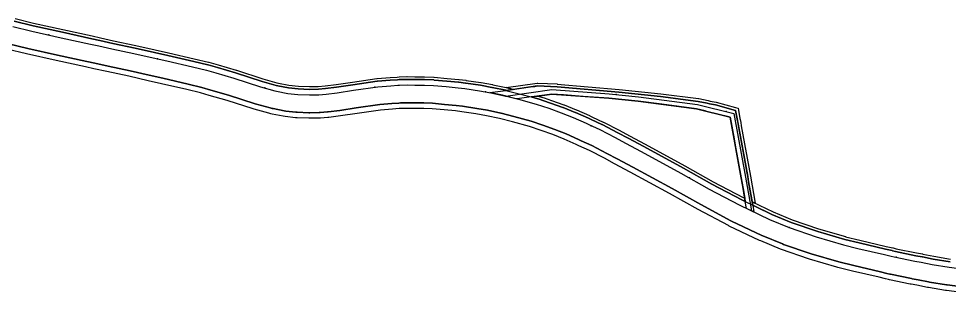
# Model space of a CAD drawing. Header units: inches. Extents: x 87989 to 118156, y 435697 to 451526.
# Drawn here: x 110838 to 111675, y 445996 to 446243 of the extents above; entities that cross this region are included whole.
import ezdxf

# ---------------------------------------------------------------- set-up
doc = ezdxf.new("R2010")
doc.units = ezdxf.units.IN
doc.header["$MEASUREMENT"] = 0
for name, color, linetype, true_color in [('As_waterkering_BWK', 7, 'Continuous', 0x7b8981), ('Beschermingszone_BWK', 7, 'Continuous', 0xcf890d), ('Grens_bebouwingsvrije_zone_BWK', 7, 'Continuous', 0x6789ae), ('Kernzone_BWK', 7, 'Continuous', 0xcb89af), ('Referentiepunten_BWK', 7, 'Continuous', 0x178980)]:
    doc.layers.add(name, color=color, linetype=linetype, true_color=true_color)

msp = doc.modelspace()

# ---------------------------------------------------------------- linework, layer by layer
at = {"layer": 'As_waterkering_BWK'}
for points in [[(110832.9665, 446236.2035), (110849.9722, 446232.1019), (110876.3942, 446226.2939), (110902.7577, 446220.4857), (110910.1482, 446218.853), (110921.8595, 446216.2607), (110941.7247, 446212.0784), (110959.0844, 446208.1103), (110971.2386, 446205.3703), (110994.3013, 446200.1196), (111007.0589, 446196.9367), (111015.3535, 446194.5475), (111031.5368, 446189.8421), (111055.4394, 446182.199), (111068.2807, 446178.5893), (111069.9416, 446178.1675), (111079.96, 446176.1845), (111089.1153, 446175.1988), (111099.5912, 446174.8341), (111107.8098, 446174.9846), (111114.4051, 446175.5013), (111124.5299, 446176.7432), (111139.1926, 446179.0105), (111161.0534, 446182.1041), (111172.5285, 446183.0399), (111178.8664, 446183.4439), (111180.5004, 446183.5481), (111187.2772, 446183.7505), (111194.0897, 446183.6802), (111202.7648, 446183.5738), (111211.0934, 446183.2506), (111222.4525, 446182.2453), (111233.067, 446181.2695), (111239.2194, 446180.511), (111252.4521, 446178.5352), (111262.6322, 446176.6715), (111274.8463, 446174.0717), (111275.3545, 446173.9427)], [(111275.8591, 446173.8146), (111317.2869, 446179.5917), (111368.8807, 446175.7552), (111395.3391, 446173.1093), (111448.1236, 446166.2302), (111480.977, 446158.1445), (111491.3775, 446100.9989), (111496.6633, 446070.6858)], [(111275.3545, 446173.9427), (111287.4145, 446170.8817), (111303.3888, 446166.4354), (111314.5665, 446162.7844), (111325.5744, 446158.7976), (111336.5168, 446154.4484), (111348.1315, 446149.3226), (111350.5899, 446148.093), (111360.332, 446143.6345), (111374.2801, 446136.3906), (111383.5093, 446131.5175), (111397.748, 446123.913), (111433.1219, 446104.5446), (111458.7918, 446090.1806), (111485.8319, 446075.8598), (111513.0596, 446062.8536), (111530.7341, 446055.5344), (111554.7468, 446047.1897), (111579.3236, 446040.0842), (111592.4366, 446036.8082), (111616.1724, 446031.2285), (111622.1466, 446029.8732), (111624.9858, 446029.1547), (111643.7012, 446025.3004), (111649.311, 446024.3974), (111659.2511, 446022.3218), (111674.5157, 446019.7687), (111695.1657, 446017.1723)]]:
    msp.add_lwpolyline(points, dxfattribs=at)
at = {"layer": 'Beschermingszone_BWK'}
for points in [[(110828.9457, 446220.7195), (110846.3789, 446216.5114), (110872.9555, 446210.6678), (110899.3107, 446204.8614), (110906.6934, 446203.2304), (110918.4824, 446200.6214), (110938.2936, 446196.45), (110955.5424, 446192.5072), (110967.7034, 446189.7658), (110990.5885, 446184.5555), (111002.9067, 446181.4822), (111010.9056, 446179.1782), (111026.8659, 446174.5376), (111050.8379, 446166.8776), (111064.1466, 446163.1339), (111066.0031, 446162.6598), (111066.8348, 446162.472), (111076.8532, 446160.489), (111078.2474, 446160.2764), (111087.4028, 446159.2908), (111088.5585, 446159.2085), (111099.0344, 446158.8437), (111099.8843, 446158.8367), (111108.1029, 446158.9873), (111109.0593, 446159.0335), (111115.6546, 446159.5501), (111116.353, 446159.6203), (111126.7264, 446160.8966), (111141.5362, 446163.1827), (111162.8261, 446166.1956), (111173.6876, 446167.0813), (111179.8848, 446167.4763), (111181.2489, 446167.5634), (111187.4335, 446167.748), (111193.9091, 446167.6812), (111202.3564, 446167.5776), (111210.0774, 446167.278), (111221.0149, 446166.3101), (111231.3552, 446165.3594), (111237.0587, 446164.6562), (111249.8293, 446162.7494), (111259.5254, 446160.9743), (111271.3493, 446158.4519), (111271.9229, 446158.3063), (111283.3007, 446155.4185), (111298.7574, 446151.1163), (111309.357, 446147.6541), (111319.8939, 446143.8378), (111330.3298, 446139.69), (111341.3191, 446134.8402), (111343.6822, 446133.6636), (111353.3113, 446129.2516), (111366.8575, 446122.2166), (111376.0052, 446117.3864), (111390.1373, 446109.8393), (111425.3733, 446090.5462), (111451.1411, 446076.1295), (111478.3435, 446061.7203), (111478.9354, 446061.4224), (111506.1631, 446048.4162), (111506.9379, 446048.071), (111524.6125, 446040.7517), (111525.482, 446040.4209), (111549.4947, 446032.0763), (111550.3029, 446031.8192), (111575.1627, 446024.6375), (111588.6669, 446021.259), (111612.5718, 446015.6391), (111618.4135, 446014.3135), (111621.0606, 446013.6436), (111621.7584, 446013.4836), (111640.4738, 446009.6293), (111641.1586, 446009.5037), (111646.4029, 446008.6596), (111655.9806, 446006.6596), (111656.6118, 446006.541), (111671.8763, 446003.9879), (111672.5197, 446003.8937), (111693.2914, 446001.283)], [(111692.7057, 445996.3175), (111671.8959, 445998.9328), (111671.0515, 445999.0564), (111655.787, 446001.6095), (111654.9585, 446001.7652), (111645.4942, 446003.7415), (111640.3641, 446004.5672), (111639.4652, 446004.732), (111620.7498, 446008.5864), (111619.834, 446008.7964), (111617.2469, 446009.4511), (111611.4466, 446010.7674), (111587.4888, 446016.3999), (111574.2337, 446019.7103), (111573.4911, 446019.9104), (111548.9142, 446027.016), (111547.8535, 446027.3534), (111523.8408, 446035.698), (111522.6995, 446036.1322), (111505.0249, 446043.4514), (111504.0079, 446043.9045), (111476.7803, 446056.9107), (111476.0033, 446057.3018), (111448.7502, 446071.7386), (111422.9519, 446086.1718), (111387.7586, 446105.4408), (111373.6601, 446112.9704), (111364.538, 446117.7872), (111351.1173, 446124.7569), (111341.5236, 446129.1544), (111339.1902, 446130.3144), (111328.3964, 446135.078), (111318.1188, 446139.1629), (111307.7291, 446142.9259), (111297.3101, 446146.3291), (111282.0152, 446150.5863), (111270.1506, 446153.5976), (111258.5545, 446156.069), (111249.0097, 446157.8164), (111236.3834, 446159.7016), (111230.8203, 446160.3875), (111220.5656, 446161.3303), (111209.7599, 446162.2866), (111202.2288, 446162.5788), (111193.8526, 446162.6816), (111187.4824, 446162.7473), (111181.4828, 446162.5681), (111180.203, 446162.4864), (111174.0499, 446162.0943), (111163.3801, 446161.2242), (111142.2686, 446158.2365), (111127.4128, 446155.9446), (111116.9618, 446154.6575), (111116.0451, 446154.5654), (111109.4497, 446154.0488), (111108.1945, 446153.9882), (111099.9759, 446153.8376), (111098.8604, 446153.8468), (111088.3845, 446154.2116), (111086.8676, 446154.3195), (111077.7122, 446155.3051), (111075.8824, 446155.5841), (111065.864, 446157.5671), (111064.7724, 446157.8136), (111062.8546, 446158.3041), (111049.7564, 446161.9826), (111049.0434, 446162.1967), (111025.4062, 446169.755), (111009.5157, 446174.3753), (111001.6091, 446176.6527), (110989.4282, 446179.6917), (110966.5986, 446184.8894), (110954.4356, 446187.6313), (110937.2214, 446191.5661), (110917.4271, 446195.7341), (110905.6138, 446198.3484), (110898.2335, 446199.9789), (110871.8809, 446205.7846), (110845.256, 446211.6394), (110827.6892, 446215.8807)]]:
    msp.add_lwpolyline(points, dxfattribs=at)
msp.add_lwpolyline([(111322.207, 446184.6309), (111377.7109, 446179.7773), (111415.3281, 446175.7734), (111449.123, 446171.5), (111449.3184, 446171.4688), (111457.787, 446169.713), (111459.6615, 446169.3242), (111464.9974, 446168.218), (111465.1388, 446168.1844), (111482.3435, 446163.5612), (111484.6575, 446162.8442), (111485.0037, 446161.2308), (111486.3501, 446153.7535), (111486.5503, 446152.6535), (111487.0408, 446149.9582), (111487.5959, 446146.9083), (111495.8078, 446101.7883), (111500.0652, 446077.3725), (111497.2969, 446078.6948), (111494.1473, 446096.7575), (111493.3465, 446101.3497), (111492.8067, 446104.3158), (111484.6829, 446148.952), (111484.6669, 446149.0399), (111483.8901, 446153.3082), (111482.5184, 446160.9255), (111464.49, 446165.77), (111458.8901, 446166.9305), (111457.0628, 446167.3092), (111448.8105, 446169.0195), (111415.0391, 446173.2891), (111377.4707, 446177.2891), (111321.9902, 446182.1406), (111304.5156, 446182.8633), (111282.4335, 446179.7906), (111276.2129, 446181.4492), (111304.1699, 446185.3398), (111304.5156, 446185.3633), (111304.6191, 446185.3613), (111322.0938, 446184.6387)], close=True, dxfattribs=at)
for points in [[(110834.8945, 446243.4531, 0), (110851.6563, 446239.4102, 0), (110878.0059, 446233.6191, 0), (110904.373, 446227.8105, 0), (110911.7676, 446226.1758, 0), (110923.4434, 446223.5918, 0), (110943.332, 446219.4043, 0), (110960.7441, 446215.4238, 0), (110972.8965, 446212.6855, 0), (110996.041, 446207.4141, 0), (111008.8965, 446204.209, 0), (111009.1133, 446204.1504, 0), (111017.4375, 446201.752, 0), (111033.6465, 446197.0391, 0), (111033.8047, 446196.9902, 0), (111057.5547, 446189.3965, 0), (111057.6387, 446189.3711, 0), (111070.2188, 446185.8359, 0), (111071.5938, 446185.4863, 0), (111081.0918, 446183.6055, 0), (111089.6484, 446182.6855, 0), (111099.6523, 446182.3359, 0), (111107.4473, 446182.4785, 0), (111113.6563, 446182.9648, 0), (111123.4609, 446184.168, 0), (111123.5391, 446184.1777, 0), (111138.0938, 446186.4297, 0), (111160.002, 446189.5293, 0), (111160.0762, 446189.5391, 0), (111160.3691, 446189.5723, 0), (111160.4434, 446189.5801, 0), (111171.9844, 446190.5195, 0), (111178.3887, 446190.9277, 0), (111180.043, 446191.0332, 0), (111180.2559, 446191.0449, 0), (111187.0781, 446191.248, 0), (111187.3301, 446191.25, 0), (111194.1738, 446191.1797, 0), (111202.873, 446191.0723, 0), (111203.0391, 446191.0684, 0), (111211.416, 446190.7441, 0), (111211.7246, 446190.7246, 0), (111223.127, 446189.7148, 0), (111233.7734, 446188.7363, 0), (111233.9648, 446188.7148, 0), (111240.1523, 446187.9531, 0), (111240.3105, 446187.9316, 0), (111253.5801, 446185.9492, 0), (111253.7832, 446185.916, 0), (111264, 446184.0449, 0), (111264.1758, 446184.0098, 0), (111276.2129, 446181.4492, 0), (111282.4335, 446179.7906, 0), (111276.0781, 446178.9063, 0), (111275.8867, 446178.9629, 0), (111263.6738, 446181.5625, 0), (111263.5332, 446181.5898, 0), (111253.3516, 446183.4531, 0), (111253.1895, 446183.4805, 0), (111239.957, 446185.457, 0), (111239.832, 446185.4727, 0), (111233.6797, 446186.2324, 0), (111233.5254, 446186.248, 0), (111222.9023, 446187.2246, 0), (111211.5352, 446188.2305, 0), (111211.2871, 446188.2461, 0), (111202.959, 446188.5703, 0), (111202.8262, 446188.5742, 0), (111194.1465, 446188.6797, 0), (111187.3281, 446188.75, 0), (111187.1289, 446188.748, 0), (111180.3516, 446188.5469, 0), (111180.1816, 446188.5371, 0), (111178.5488, 446188.4336, 0), (111172.166, 446188.0273, 0), (111160.6465, 446187.0879, 0), (111160.3535, 446187.0547, 0), (111138.4609, 446183.957, 0), (111123.8438, 446181.6973, 0), (111113.9063, 446180.4766, 0), (111107.5684, 446179.9805, 0), (111099.6328, 446179.8359, 0), (111089.4707, 446180.1895, 0), (111080.7148, 446181.1328, 0), (111071.043, 446183.0469, 0), (111069.5723, 446183.4199, 0), (111056.877, 446186.9883, 0), (111033.0605, 446194.6055, 0), (111032.9336, 446194.6426, 0), (111016.7441, 446199.3496, 0), (111008.4434, 446201.7422, 0), (111008.2695, 446201.7871, 0), (110995.4609, 446204.9824, 0), (110972.3438, 446210.2461, 0), (110960.1914, 446212.9863, 0), (110942.7969, 446216.9609, 0), (110922.9141, 446221.1484, 0), (110911.2285, 446223.7344, 0), (110903.834, 446225.3691, 0), (110877.4688, 446231.1777, 0), (110851.0957, 446236.9746, 0), (110834.2227, 446241.043, 0)], [(111675.2403, 446024.717, 0), (111660.1749, 446027.2367, 0), (111650.3331, 446029.2919, 0), (111650.1056, 446029.3339, 0), (111644.6031, 446030.2195, 0), (111626.1039, 446034.0294, 0), (111623.3732, 446034.7204, 0), (111623.2528, 446034.7493, 0), (111617.2976, 446036.1002, 0), (111593.6147, 446041.6676, 0), (111580.6244, 446044.9129, 0), (111556.2628, 446051.9562, 0), (111532.5127, 446060.2096, 0), (111515.0951, 446067.4224, 0), (111497.8239, 446075.6725, 0), (111497.2969, 446078.6948, 0), (111516.1128, 446069.7068, 0), (111533.4021, 446062.5472, 0), (111557.0209, 446054.3394, 0), (111581.2305, 446047.3391, 0), (111581.3189, 446047.3153, 0), (111594.2037, 446044.0972, 0), (111617.8602, 446038.5361, 0), (111623.821, 446037.1838, 0), (111623.9715, 446037.1477, 0), (111626.663, 446036.4667, 0), (111645.0541, 446032.6791, 0), (111650.5314, 446031.7972, 0), (111650.8157, 446031.7447, 0), (111660.6368, 446029.6942, 0), (111675.6026, 446027.1911, 0)]]:
    msp.add_polyline3d(points, dxfattribs=at)
msp.add_polyline3d([(111490.653, 446081.8685, 0), (111491.18, 446078.8462, 0), (111488.0805, 446080.3268, 0), (111461.183, 446094.5721, 0), (111435.5433, 446108.9191, 0), (111400.1264, 446128.311, 0), (111385.8543, 446135.9334, 0), (111376.5996, 446140.82, 0), (111362.6365, 446148.0718, 0), (111362.4127, 446148.181, 0), (111352.7492, 446152.6036, 0), (111350.3681, 446153.7945, 0), (111350.1503, 446153.8969, 0), (111338.5355, 446159.0227, 0), (111338.3636, 446159.0948, 0), (111327.4212, 446163.444, 0), (111327.2771, 446163.4987, 0), (111316.2692, 446167.4855, 0), (111316.119, 446167.5373, 0), (111304.9412, 446171.1883, 0), (111304.7295, 446171.2523, 0), (111298.6271, 446172.9509, 0), (111304.8385, 446173.817, 0), (111310.3289, 446172.0585, 0), (111316.9141, 446169.9074, 0), (111317.1018, 446169.8427, 0), (111328.1465, 446165.8426, 0), (111328.3266, 446165.7742, 0), (111339.3086, 446161.4092, 0), (111339.5235, 446161.3191, 0), (111351.187, 446156.1716, 0), (111351.4593, 446156.0435, 0), (111353.7899, 446154.8775, 0), (111353.8677, 446154.8402, 0), (111363.4812, 446150.441, 0), (111363.7609, 446150.3044, 0), (111377.7594, 446143.0346, 0), (111387.0268, 446138.1414, 0), (111401.3156, 446130.5101, 0), (111436.754, 446111.1063, 0), (111462.3786, 446096.7679, 0), (111489.2048, 446082.5603, 0)], close=True, dxfattribs=at)
at = {"layer": 'Grens_bebouwingsvrije_zone_BWK'}
for points in [[(111693.2914, 446001.283), (111672.5197, 446003.8937), (111671.8763, 446003.9879), (111656.6118, 446006.541), (111655.9806, 446006.6596), (111646.4029, 446008.6596), (111641.1586, 446009.5037), (111640.4738, 446009.6293), (111621.7584, 446013.4836), (111621.0606, 446013.6436), (111618.4135, 446014.3135), (111612.5718, 446015.6391), (111588.6669, 446021.259), (111575.1627, 446024.6375), (111550.3029, 446031.8192), (111549.4947, 446032.0763), (111525.482, 446040.4209), (111524.6125, 446040.7517), (111506.9379, 446048.071), (111506.1631, 446048.4162), (111478.9354, 446061.4224), (111478.3435, 446061.7203), (111451.1411, 446076.1295), (111425.3733, 446090.5462), (111390.1373, 446109.8393), (111376.0052, 446117.3864), (111366.8575, 446122.2166), (111353.3113, 446129.2516), (111343.6822, 446133.6636), (111341.3191, 446134.8402), (111330.3298, 446139.69), (111319.8939, 446143.8378), (111309.357, 446147.6541), (111298.7574, 446151.1163), (111283.3007, 446155.4185), (111271.9229, 446158.3063), (111271.3493, 446158.4519), (111259.5254, 446160.9743), (111249.8293, 446162.7494), (111237.0587, 446164.6562), (111231.3552, 446165.3594), (111221.0149, 446166.3101), (111210.0774, 446167.278), (111202.3564, 446167.5776), (111193.9091, 446167.6812), (111187.4335, 446167.748), (111181.2489, 446167.5634), (111179.8848, 446167.4763), (111173.6876, 446167.0813), (111162.8261, 446166.1956), (111141.5362, 446163.1827), (111126.7264, 446160.8966), (111116.353, 446159.6203), (111115.6546, 446159.5501), (111109.0593, 446159.0335), (111108.1029, 446158.9873), (111099.8843, 446158.8367), (111099.0344, 446158.8437), (111088.5585, 446159.2085), (111087.4028, 446159.2908), (111078.2474, 446160.2764), (111076.8532, 446160.489), (111066.8348, 446162.472), (111066.0031, 446162.6598), (111064.1466, 446163.1339), (111050.8379, 446166.8776), (111026.8659, 446174.5376), (111010.9056, 446179.1782), (111002.9067, 446181.4822), (110990.5885, 446184.5555), (110967.7034, 446189.7658), (110955.5424, 446192.5072), (110938.2936, 446196.45), (110918.4824, 446200.6214), (110906.6934, 446203.2304), (110899.3107, 446204.8614), (110872.9555, 446210.6678), (110846.3789, 446216.5114), (110828.9457, 446220.7195)], [(111299.1591, 446172.8028), (111298.6271, 446172.9509), (111304.8385, 446173.817), (111317.4162, 446175.571), (111368.5334, 446171.77), (111394.8815, 446169.1352), (111447.3849, 446162.2926), (111477.5055, 446154.8795), (111481.0878, 446135.1969), (111482.0779, 446129.7566), (111487.4395, 446100.2972), (111489.1317, 446090.5928), (111490.653, 446081.8686), (111491.18, 446078.8462)]]:
    msp.add_lwpolyline(points, dxfattribs=at)
at = {"layer": 'Kernzone_BWK'}
msp.add_lwpolyline([(111377.4707, 446177.2891), (111415.0391, 446173.2891), (111448.8105, 446169.0195), (111457.0627, 446167.3091), (111458.8902, 446166.9304), (111464.49, 446165.77), (111482.5184, 446160.9255), (111483.8901, 446153.3082), (111493.3465, 446101.3497), (111494.1473, 446096.7575), (111497.8239, 446075.6725), (111498.8779, 446069.6279), (111498.7997, 446069.6653), (111496.6633, 446070.6858), (111493.0157, 446072.4282), (111492.234, 446072.8016), (111491.18, 446078.8462), (111489.1317, 446090.5928), (111487.4395, 446100.2972), (111477.5055, 446154.8795), (111456.6603, 446160.0099), (111455.1467, 446160.3824), (111447.3848, 446162.293), (111416.0401, 446166.3775), (111394.8809, 446169.1348), (111368.5332, 446171.7695), (111345.555, 446173.478), (111327.9337, 446174.7883), (111317.416, 446175.5703, 0.00013293), (111299.2808, 446173.0422), (111298.627, 446172.951), (111286.1429, 446171.2046), (111285.4012, 446171.3929), (111275.859, 446173.815), (111275.354, 446173.943), (111274.846, 446174.072), (111273.027, 446174.4591), (111271.4759, 446174.7891), (111262.632, 446176.671), (111261.654, 446176.8501), (111276.0781, 446178.9063), (111278.3683, 446179.225), (111285.733, 446180.2497), (111300.2189, 446182.2654), (111302.1832, 446182.5388), (111304.5156, 446182.8633), (111321.9902, 446182.1406)], format="xyb", close=True, dxfattribs=at)
for points in [[(110834.2227, 446241.043, 0), (110851.0957, 446236.9746, 0), (110877.4688, 446231.1777, 0), (110903.834, 446225.3691, 0), (110911.2285, 446223.7344, 0), (110922.9141, 446221.1484, 0), (110942.7969, 446216.9609, 0), (110960.1914, 446212.9863, 0), (110972.3438, 446210.2461, 0), (110995.4609, 446204.9824, 0), (111008.2695, 446201.7871, 0), (111008.4434, 446201.7422, 0), (111016.7441, 446199.3496, 0), (111032.9336, 446194.6426, 0), (111033.0605, 446194.6055, 0), (111056.877, 446186.9883, 0), (111069.5723, 446183.4199, 0), (111071.043, 446183.0469, 0), (111080.7148, 446181.1328, 0), (111089.4707, 446180.1895, 0), (111099.6328, 446179.8359, 0), (111107.5684, 446179.9805, 0), (111113.9063, 446180.4766, 0), (111123.8438, 446181.6973, 0), (111138.4609, 446183.957, 0), (111160.3535, 446187.0547, 0), (111160.6465, 446187.0879, 0), (111172.166, 446188.0273, 0), (111178.5488, 446188.4336, 0), (111180.1816, 446188.5371, 0), (111180.3516, 446188.5469, 0), (111187.1289, 446188.748, 0), (111187.3281, 446188.75, 0), (111194.1465, 446188.6797, 0), (111202.8262, 446188.5742, 0), (111202.959, 446188.5703, 0), (111211.2871, 446188.2461, 0), (111211.5352, 446188.2305, 0), (111222.9023, 446187.2246, 0), (111233.5254, 446186.248, 0), (111233.6797, 446186.2324, 0), (111239.832, 446185.4727, 0), (111239.957, 446185.457, 0), (111253.1895, 446183.4805, 0), (111253.3516, 446183.4531, 0), (111263.5332, 446181.5898, 0), (111263.6738, 446181.5625, 0), (111275.8867, 446178.9629, 0), (111276.0781, 446178.9063, 0), (111298.627, 446172.9511, 0), (111304.7305, 446171.252, 0), (111304.9414, 446171.1875, 0), (111316.1191, 446167.5371, 0), (111316.2695, 446167.4863, 0), (111327.2773, 446163.498, 0), (111327.4219, 446163.4434, 0), (111338.3633, 446159.0957, 0), (111338.5352, 446159.0234, 0), (111350.1504, 446153.8965, 0), (111350.3672, 446153.7949, 0), (111352.75, 446152.6035, 0), (111362.4121, 446148.1816, 0), (111362.6367, 446148.0723, 0), (111376.5996, 446140.8203, 0), (111385.8535, 446135.9336, 0), (111400.127, 446128.3105, 0), (111435.543, 446108.9199, 0), (111461.1836, 446094.5723, 0), (111488.0801, 446080.3262, 0), (111515.0957, 446067.4219, 0), (111532.5137, 446060.209, 0), (111556.2637, 446051.957, 0), (111580.625, 446044.9121, 0), (111593.6152, 446041.668, 0), (111617.2969, 446036.0996, 0), (111623.252, 446034.75, 0), (111623.373, 446034.7207, 0), (111626.1035, 446034.0293, 0), (111644.6035, 446030.2188, 0), (111650.1055, 446029.334, 0), (111650.334, 446029.291, 0), (111660.1758, 446027.2363, 0), (111675.2402, 446024.7168, 0)], [(111693.291, 446001.2832, 0), (111672.5195, 446003.8945, 0), (111671.877, 446003.9883, 0), (111656.6113, 446006.541, 0), (111655.9805, 446006.6602, 0), (111646.4023, 446008.6602, 0), (111641.1582, 446009.5039, 0), (111640.4746, 446009.6289, 0), (111621.7578, 446013.4844, 0), (111621.0605, 446013.6445, 0), (111618.4141, 446014.3145, 0), (111612.5723, 446015.6387, 0), (111588.666, 446021.2598, 0), (111575.1621, 446024.6367, 0), (111550.3027, 446031.8184, 0), (111549.4941, 446032.0762, 0), (111525.4824, 446040.4219, 0), (111524.6133, 446040.752, 0), (111506.9375, 446048.0703, 0), (111506.1641, 446048.416, 0), (111478.9355, 446061.4219, 0), (111478.3438, 446061.7207, 0), (111451.1406, 446076.1289, 0), (111425.373, 446090.5469, 0), (111390.1367, 446109.8398, 0), (111376.0059, 446117.3867, 0), (111366.8574, 446122.2168, 0), (111353.3105, 446129.252, 0), (111343.6816, 446133.6641, 0), (111341.3184, 446134.8398, 0), (111330.3301, 446139.6895, 0), (111319.8945, 446143.8379, 0), (111309.3574, 446147.6543, 0), (111298.7578, 446151.1172, 0), (111283.3008, 446155.418, 0), (111271.9238, 446158.3066, 0), (111271.3496, 446158.4512, 0), (111259.5254, 446160.9746, 0), (111249.8301, 446162.75, 0), (111237.0586, 446164.6563, 0), (111231.3555, 446165.3594, 0), (111221.0156, 446166.3105, 0), (111210.0781, 446167.2773, 0), (111202.3555, 446167.5781, 0), (111193.9082, 446167.6816, 0), (111187.4336, 446167.748, 0), (111181.248, 446167.5625, 0), (111179.8848, 446167.4766, 0), (111173.6875, 446167.082, 0), (111162.8262, 446166.1953, 0), (111141.5371, 446163.1836, 0), (111126.7266, 446160.8965, 0), (111116.3535, 446159.6211, 0), (111115.6543, 446159.5508, 0), (111109.0586, 446159.0332, 0), (111108.1035, 446158.9863, 0), (111099.8848, 446158.8359, 0), (111099.0352, 446158.8438, 0), (111088.5586, 446159.209, 0), (111087.4023, 446159.291, 0), (111078.248, 446160.2773, 0), (111076.8535, 446160.4883, 0), (111066.834, 446162.4727, 0), (111066.0039, 446162.6602, 0), (111064.1465, 446163.1348, 0), (111050.8379, 446166.877, 0), (111026.8652, 446174.5371, 0), (111010.9063, 446179.1777, 0), (111002.9063, 446181.4824, 0), (110990.5879, 446184.5547, 0), (110967.7031, 446189.7656, 0), (110955.543, 446192.5078, 0), (110938.293, 446196.4492, 0), (110918.4824, 446200.6211, 0), (110906.6934, 446203.2305, 0), (110899.3105, 446204.8613, 0), (110872.9551, 446210.668, 0), (110846.3789, 446216.5117, 0), (110828.9453, 446220.7188, 0)]]:
    msp.add_polyline3d(points, dxfattribs=at)
at = {"layer": 'Referentiepunten_BWK'}
for p in [(110865.3036, 446228.7318), (110962.9643, 446207.2356), (111059.4214, 446181.0797), (111158.3095, 446181.7158), (111257.8455, 446177.5478), (111275.8591, 446173.8146), (111375.2839, 446175.1149), (111473.9663, 446159.8699), (111352.7831, 446147.0893), (111441.0397, 446100.1141), (111530.5075, 446055.6283), (111626.7454, 446028.7923)]:
    msp.add_point(p, dxfattribs=at)

doc.saveas('drawing.dxf')
